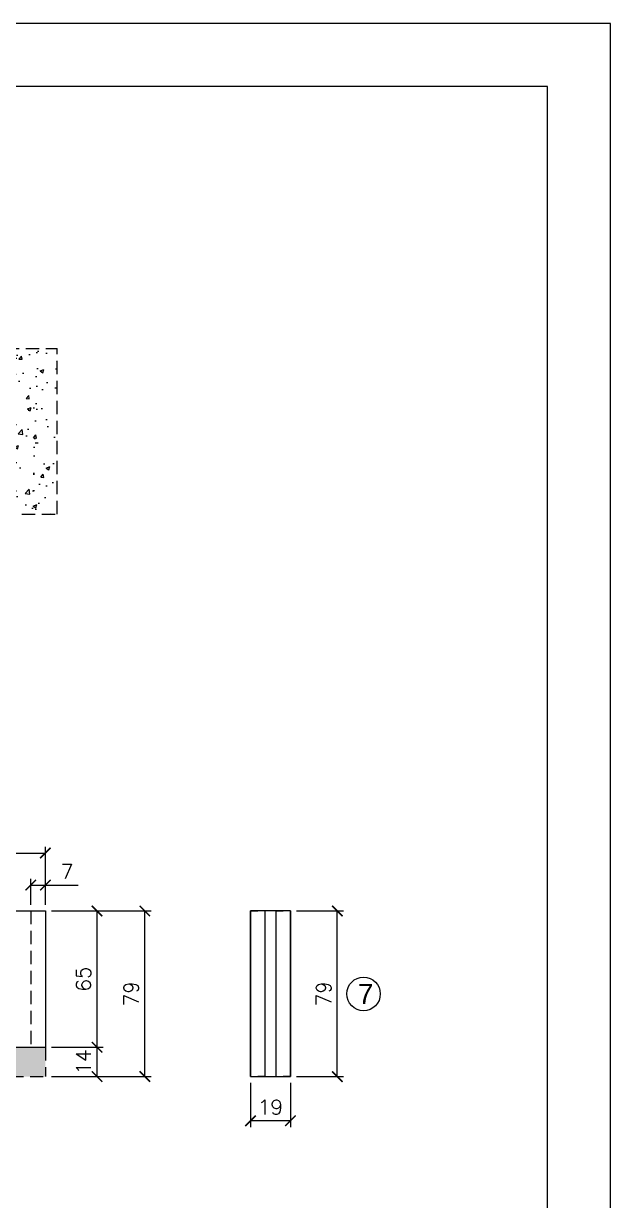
# Model space of a CAD drawing. Extents: x -23436 to 4767, y -4638 to 9755.
# Drawn here: x -17886 to -17606, y 3421 to 3982 of the extents above; entities that cross this region are included whole.
import ezdxf
from ezdxf.enums import TextEntityAlignment as Align

# ---------------------------------------------------------------- set-up
doc = ezdxf.new("R2010")
doc.units = 0
doc.header["$PDMODE"] = 2
doc.header["$PDSIZE"] = 10
doc.linetypes.add('HIDDEN', pattern=[9.525, 6.35, -3.175])
doc.layers.get('0').update_dxf_attribs({"lineweight": 13})
doc.layers.get('Defpoints').update_dxf_attribs({"lineweight": 13})
for name, color, linetype in [('Concreto', 250, 'HIDDEN'), ('Cota', 4, 'Continuous'), ('MB Logo', 255, 'Continuous'), ('Painéis', 200, 'Continuous'), ('Romaneio', 10, 'Continuous')]:
    doc.layers.add(name, color=color, linetype=linetype)
doc.layers.add('FOLHA MB', color=7, linetype='Continuous', lineweight=13)
doc.layers.add('Sarr 2.2x7', color=40, linetype='Continuous', lineweight=9)
doc.layers.add('Laje_Perimetro', color=7, linetype='Continuous', plot=False)
doc.styles.add('ARIAL', font='arial.ttf', dxfattribs={"oblique": 15, "height": 25})
doc.styles.add('ROMANS', font='romans.shx')
doc.dimstyles.new('Cota Paínel', dxfattribs={"dimtxt": 7, "dimasz": 5, "dimexe": 3, "dimexo": 3, "dimgap": 3, "dimtad": 1, "dimdec": 1, "dimzin": 12, "dimdsep": 46, "dimtxsty": 'ROMANS', "dimblk": 'ARCHTICK', "dimcen": 0, "dimclrd": 4, "dimclre": 4, "dimclrt": 1, "dimadec": 1, "dimazin": 3, "dimtfac": 1, "dimtdec": 1, "dimtmove": 0, "dimatfit": 3, "dimldrblk": 'OBLIQUE', "dimfxl": 1, "dimtolj": 1, "dimtzin": 12, "dimarcsym": 0})
pattern_1 = [(50, (0, 0), (17.931505, -1.568803), [1.875, -20.625]), (355, (0, 0), (-3.468783, 18.804803), [1.5, -16.5]), (100.45144, (1.494, -0.13), (14.462721, 17.236), [1.593505, -17.528553]), (46.1842, (0, 5), (26.681033, -4.137982), [2.8125, -30.9375]), (96.63564, (2.223, 4.655), (23.36655, 24.352965), [2.39026, -26.292844]), (351.18416, (0, 5), (23.36655, 24.352965), [2.25, -24.75]), (21, (2.5, 3.75), (14.922676, -10.065472), [1.875, -20.625]), (326, (2.5, 3.75), (6.082883, 18.128751), [1.5, -16.5]), (71.45144, (3.744, 2.911), (21.00556, 8.063279), [1.593505, -17.528553]), (37.5, (0, 0), (0.3039964, 8.3223463), [0, -16.3, 0, -16.75, 0, -16.5625]), (7.5, (0, 0), (6.5767384, 9.860293), [0, -9.55, 0, -15.925, 0, -6.3125]), (327.5, (-5.575, 0), (13.345561, -0.5638718), [0, -6.25, 0, -19.5, 0, -25.875]), (317.5, (-8.075, 0), (14.579654, 2.5026246), [0, -8.125, 0, -12.95, 0, -18.375])]

# ---------------------------------------------------------------- blocks, each defined once
blk = doc.blocks.new('A$C169d8357')
at = {"layer": 'FOLHA MB', "color": 1}
for points in [[(0, 1199.94), (0, 149.94), (1485.02, 149.94), (1485.02, 1199.94)], [(70, 1169.94), (70, 179.94), (1455.02, 179.94), (1455.02, 1169.94)]]:
    blk.add_lwpolyline(points, close=True, dxfattribs=at)
blk = doc.blocks.new('_ArchTick')
at = {"color": 0, "linetype": 'ByBlock', "const_width": 0.15}
blk.add_lwpolyline([(-0.5, -0.5), (0.5, 0.5)], dxfattribs=at)
blk = doc.blocks.new('*D510')
at = {"layer": 'Cota', "color": 4, "lineweight": -2, "transparency": 16777216}
for p, q in [((-17872.85, 3558.92), (-17848.21, 3558.92)), ((-17851.21, 3493.92), (-17851.21, 3558.92)), ((-17872.85, 3493.92), (-17848.21, 3493.92))]:
    blk.add_line(p, q, dxfattribs=at)
at = {"layer": 'Defpoints', "color": 0, "transparency": 16777216}
for p in [(-17875.85, 3558.92), (-17851.21, 3558.92), (-17875.85, 3493.92)]:
    blk.add_point(p, dxfattribs=at)
at = {"layer": 'Cota', "color": 4, "lineweight": -2, "transparency": 16777216, "xscale": 5, "yscale": 5, "zscale": 5}
for p, rotation in [((-17851.21, 3558.92), 90), ((-17851.21, 3493.92), 270)]:
    blk.add_blockref('_ArchTick', p, dxfattribs=dict(at, rotation=rotation))
at = {"layer": 'Cota', "color": 1, "transparency": 16777216, "insert": (-17857.71, 3526.42), "char_height": 7, "attachment_point": 5, "rotation": 90, "style": 'ROMANS'}
blk.add_mtext('\\A1;65', dxfattribs=at)
blk = doc.blocks.new('_OBLIQUE')
at = {"color": 0, "linetype": 'ByBlock', "lineweight": -2}
for p, q in [((0, 0), (-1, 0)), ((-0.5, -0.5), (0.5, 0.5))]:
    blk.add_line(p, q, dxfattribs=at)
blk = doc.blocks.new('*D511')
at = {"layer": 'Cota', "color": 4, "lineweight": -2, "transparency": 16777216}
for p, q in [((-17872.85, 3493.92), (-17848.21, 3493.92)), ((-17851.21, 3479.92), (-17851.21, 3493.92)), ((-17872.85, 3479.92), (-17848.21, 3479.92))]:
    blk.add_line(p, q, dxfattribs=at)
at = {"layer": 'Defpoints', "color": 0, "transparency": 16777216}
for p in [(-17875.85, 3493.92), (-17851.21, 3493.92), (-17875.85, 3479.92)]:
    blk.add_point(p, dxfattribs=at)
at = {"layer": 'Cota', "color": 4, "lineweight": -2, "transparency": 16777216, "xscale": 5, "yscale": 5, "zscale": 5}
for p, rotation in [((-17851.21, 3493.92), 90), ((-17851.21, 3479.92), 270)]:
    blk.add_blockref('_ArchTick', p, dxfattribs=dict(at, rotation=rotation))
at = {"layer": 'Cota', "color": 1, "transparency": 16777216, "insert": (-17857.71, 3486.92), "char_height": 7, "attachment_point": 5, "rotation": 90, "style": 'ROMANS'}
blk.add_mtext('\\A1;14', dxfattribs=at)
blk = doc.blocks.new('*D512')
at = {"layer": 'Cota', "color": 4, "lineweight": -2, "transparency": 16777216}
for p, q in [((-17872.85, 3558.92), (-17825.41, 3558.92)), ((-17828.41, 3479.92), (-17828.41, 3558.92)), ((-17872.85, 3479.92), (-17825.41, 3479.92))]:
    blk.add_line(p, q, dxfattribs=at)
at = {"layer": 'Defpoints', "color": 0, "transparency": 16777216}
for p in [(-17875.85, 3558.92), (-17828.41, 3558.92), (-17875.85, 3479.92)]:
    blk.add_point(p, dxfattribs=at)
at = {"layer": 'Cota', "color": 4, "lineweight": -2, "transparency": 16777216, "xscale": 5, "yscale": 5, "zscale": 5}
for p, rotation in [((-17828.41, 3558.92), 90), ((-17828.41, 3479.92), 270)]:
    blk.add_blockref('_ArchTick', p, dxfattribs=dict(at, rotation=rotation))
at = {"layer": 'Cota', "color": 1, "transparency": 16777216, "insert": (-17834.91, 3519.42), "char_height": 7, "attachment_point": 5, "rotation": 90, "style": 'ROMANS'}
blk.add_mtext('\\A1;79', dxfattribs=at)
blk = doc.blocks.new('*D515')
at = {"layer": 'Cota', "color": 4, "lineweight": -2, "transparency": 16777216}
for p, q in [((-17922.85, 3561.92), (-17922.85, 3589.57)), ((-17875.85, 3561.92), (-17875.85, 3589.57)), ((-17922.85, 3586.57), (-17875.85, 3586.57))]:
    blk.add_line(p, q, dxfattribs=at)
at = {"layer": 'Defpoints', "color": 0, "transparency": 16777216}
for p in [(-17875.85, 3586.57), (-17922.85, 3558.92), (-17875.85, 3558.92)]:
    blk.add_point(p, dxfattribs=at)
at = {"layer": 'Cota', "color": 4, "lineweight": -2, "transparency": 16777216, "xscale": 5, "yscale": 5, "zscale": 5, "rotation": 180}
blk.add_blockref('_ArchTick', (-17922.85, 3586.57), dxfattribs=at)
at = {"layer": 'Cota', "color": 4, "lineweight": -2, "transparency": 16777216, "xscale": 5, "yscale": 5, "zscale": 5}
blk.add_blockref('_ArchTick', (-17875.85, 3586.57), dxfattribs=at)
at = {"layer": 'Cota', "color": 1, "transparency": 16777216, "insert": (-17899.35, 3593.07), "char_height": 7, "attachment_point": 5, "style": 'ROMANS'}
blk.add_mtext('\\A1;47', dxfattribs=at)
blk = doc.blocks.new('*D516')
at = {"layer": 'Cota', "color": 4, "lineweight": -2, "transparency": 16777216}
for p, q in [((-17882.85, 3561.92), (-17882.85, 3574.27)), ((-17882.85, 3571.27), (-17875.85, 3571.27)), ((-17875.85, 3561.92), (-17875.85, 3574.27)), ((-17875.85, 3571.27), (-17860.19, 3571.27))]:
    blk.add_line(p, q, dxfattribs=at)
at = {"layer": 'Defpoints', "color": 0, "transparency": 16777216}
for p in [(-17875.85, 3571.27), (-17882.85, 3558.92), (-17875.85, 3558.92)]:
    blk.add_point(p, dxfattribs=at)
at = {"layer": 'Cota', "color": 4, "lineweight": -2, "transparency": 16777216, "xscale": 5, "yscale": 5, "zscale": 5, "rotation": 180}
blk.add_blockref('_ArchTick', (-17882.85, 3571.27), dxfattribs=at)
at = {"layer": 'Cota', "color": 4, "lineweight": -2, "transparency": 16777216, "xscale": 5, "yscale": 5, "zscale": 5}
blk.add_blockref('_ArchTick', (-17875.85, 3571.27), dxfattribs=at)
at = {"layer": 'Cota', "color": 1, "transparency": 16777216, "insert": (-17865.52, 3577.77), "char_height": 7, "attachment_point": 5, "style": 'ROMANS'}
blk.add_mtext('\\A1;7', dxfattribs=at)
blk = doc.blocks.new('*D523')
at = {"layer": 'Cota', "color": 4, "lineweight": -2, "transparency": 16777216}
for p, q in [((-17778.02, 3476.92), (-17778.02, 3455.85)), ((-17759.02, 3476.92), (-17759.02, 3455.85)), ((-17759.02, 3458.85), (-17778.02, 3458.85))]:
    blk.add_line(p, q, dxfattribs=at)
at = {"layer": 'Defpoints', "color": 0, "transparency": 16777216}
for p in [(-17778.02, 3479.92), (-17759.02, 3479.92), (-17778.02, 3458.85)]:
    blk.add_point(p, dxfattribs=at)
at = {"layer": 'Cota', "color": 4, "lineweight": -2, "transparency": 16777216, "xscale": 5, "yscale": 5, "zscale": 5, "rotation": 180}
blk.add_blockref('_ArchTick', (-17778.02, 3458.85), dxfattribs=at)
at = {"layer": 'Cota', "color": 4, "lineweight": -2, "transparency": 16777216, "xscale": 5, "yscale": 5, "zscale": 5}
blk.add_blockref('_ArchTick', (-17759.02, 3458.85), dxfattribs=at)
at = {"layer": 'Cota', "color": 1, "transparency": 16777216, "insert": (-17768.52, 3465.35), "char_height": 7, "attachment_point": 5, "style": 'ROMANS'}
blk.add_mtext('\\A1;19', dxfattribs=at)
blk = doc.blocks.new('*D524')
at = {"layer": 'Cota', "color": 4, "lineweight": -2, "transparency": 16777216}
for p, q in [((-17756.02, 3558.92), (-17733.64, 3558.92)), ((-17736.64, 3479.92), (-17736.64, 3558.92)), ((-17756.02, 3479.92), (-17733.64, 3479.92))]:
    blk.add_line(p, q, dxfattribs=at)
at = {"layer": 'Defpoints', "color": 0, "transparency": 16777216}
for p in [(-17759.02, 3558.92), (-17736.64, 3558.92), (-17759.02, 3479.92)]:
    blk.add_point(p, dxfattribs=at)
at = {"layer": 'Cota', "color": 4, "lineweight": -2, "transparency": 16777216, "xscale": 5, "yscale": 5, "zscale": 5}
for p, rotation in [((-17736.64, 3558.92), 90), ((-17736.64, 3479.92), 270)]:
    blk.add_blockref('_ArchTick', p, dxfattribs=dict(at, rotation=rotation))
at = {"layer": 'Cota', "color": 1, "transparency": 16777216, "insert": (-17743.14, 3519.42), "char_height": 7, "attachment_point": 5, "rotation": 90, "style": 'ROMANS'}
blk.add_mtext('\\A1;79', dxfattribs=at)

msp = doc.modelspace()

# ---------------------------------------------------------------- hatches: boundary and pattern name
at = {"layer": 'Concreto'}
h = msp.add_hatch(dxfattribs=at)
h.set_pattern_fill('AR-CONC', color=256, scale=2.5)
h.set_pattern_definition(pattern_1)
h.paths.add_polyline_path([(-17870.26, 3827.26), (-17904.26, 3827.26), (-17904.26, 3815.26), (-17904.26, 3762.26), (-17944.23, 3762.26), (-17944.23, 3748.26), (-17870.26, 3748.26)])
h = msp.add_hatch(dxfattribs=at)
h.set_pattern_fill('AR-CONC', color=256, scale=2.5)
h.set_pattern_definition(pattern_1)
h.paths.add_polyline_path([(-17922.85, 3558.92), (-17949.85, 3558.92), (-17949.85, 3541.92), (-18065.35, 3541.92), (-18065.35, 3546.92), (-18280.35, 3546.92), (-18363.35, 3546.92), (-18363.35, 3530.92), (-18092.35, 3530.92), (-18092.35, 3523.92), (-18092.35, 3479.92), (-18065.35, 3479.92), (-18065.35, 3529.92), (-18058.35, 3529.92), (-17949.85, 3529.92), (-17949.85, 3479.92), (-17875.85, 3479.92), (-17875.85, 3493.92), (-17922.85, 3493.92)])

# ---------------------------------------------------------------- linework, layer by layer
for p, q in [((-17904.26, 3827.26), (-17870.26, 3827.26)), ((-17870.26, 3748.26), (-17870.26, 3827.26)), ((-17944.23, 3748.26), (-17870.26, 3748.26)), ((-17875.85, 3493.92), (-17875.85, 3479.92)), ((-17949.85, 3479.92), (-17875.85, 3479.92))]:
    msp.add_line(p, q, dxfattribs=at)
at = {"layer": 'Laje_Perimetro'}
msp.add_lwpolyline([(-17606.38, 3982.26), (-19091.4, 3982.26), (-19091.4, 2932.26), (-17606.38, 2932.26)], close=True, dxfattribs=at)
at = {"layer": 'Painéis'}
for p, q in [((-17922.85, 3558.92), (-17875.85, 3558.92)), ((-17875.85, 3558.92), (-17875.85, 3493.92)), ((-17759.02, 3479.92), (-17759.02, 3558.92)), ((-17922.85, 3493.92), (-17875.85, 3493.92)), ((-17778.02, 3479.92), (-17759.02, 3479.92))]:
    msp.add_line(p, q, dxfattribs=at)
msp.add_lwpolyline([(-17778.02, 3479.92), (-17759.02, 3479.92), (-17759.02, 3558.92), (-17778.02, 3558.92)], close=True, dxfattribs=at)
at = {"layer": 'Romaneio'}
msp.add_circle((-17724.12, 3519.36), 8, dxfattribs=at)
at = {"layer": 'Sarr 2.2x7', "linetype": 'HIDDEN'}
msp.add_line((-17882.85, 3558.92), (-17882.85, 3493.92), dxfattribs=at)
at = {"layer": 'Sarr 2.2x7', "color": 50}
for p, q in [((-17778.02, 3479.92), (-17778.02, 3558.92)), ((-17778.02, 3558.92), (-17774.52, 3558.92)), ((-17771.02, 3558.92), (-17774.52, 3558.92)), ((-17771.02, 3479.92), (-17771.02, 3558.92)), ((-17766.02, 3558.92), (-17762.52, 3558.92)), ((-17766.02, 3558.92), (-17766.02, 3479.92)), ((-17759.02, 3558.92), (-17762.52, 3558.92)), ((-17759.02, 3558.92), (-17759.02, 3479.92)), ((-17778.02, 3479.92), (-17774.52, 3479.92)), ((-17771.02, 3479.92), (-17774.52, 3479.92)), ((-17766.02, 3479.92), (-17762.52, 3479.92)), ((-17759.02, 3479.92), (-17762.52, 3479.92))]:
    msp.add_line(p, q, dxfattribs=at)

# ---------------------------------------------------------------- block references
at = {"layer": 'MB Logo'}
msp.add_blockref('A$C169d8357', (-19091.4, 2782.32), dxfattribs=at)

# ---------------------------------------------------------------- texts
at = {"layer": 'Romaneio', "color": 0, "style": 'ARIAL'}
msp.add_text('7', height=9.6, dxfattribs=at).set_placement((-17723.12, 3519.36), align=Align.MIDDLE_CENTER)

# ---------------------------------------------------------------- dimensions: what is measured, and where the dimension line sits
at = {"layer": 'Cota'}
dim = msp.add_linear_dim(base=(-17875.85, 3586.57), p1=(-17922.85, 3558.92), p2=(-17875.85, 3558.92), dimstyle='Cota Paínel', override={"dimtmove": 1}, dxfattribs=at)
dim.commit()
dim.dimension.update_dxf_attribs({"geometry": '*D515', "text_midpoint": (-17899.35, 3593.07)})
for base, p1, p2, picture, middle in [((-17875.85, 3571.27), (-17882.85, 3558.92), (-17875.85, 3558.92), '*D516', (-17865.52, 3577.77)), ((-17778.02, 3458.85), (-17759.02, 3479.92), (-17778.02, 3479.92), '*D523', (-17768.52, 3465.35))]:
    dim = msp.add_linear_dim(base=base, p1=p1, p2=p2, dimstyle='Cota Paínel', dxfattribs=at)
    dim.commit()
    dim.dimension.update_dxf_attribs({"geometry": picture, "text_midpoint": middle})
for base, p1, p2, picture, middle in [((-17851.21, 3558.92), (-17875.85, 3493.92), (-17875.85, 3558.92), '*D510', (-17857.71, 3526.42)), ((-17828.41, 3558.92), (-17875.85, 3479.92), (-17875.85, 3558.92), '*D512', (-17834.91, 3519.42)), ((-17736.64, 3558.92), (-17759.02, 3479.92), (-17759.02, 3558.92), '*D524', (-17743.14, 3519.42))]:
    dim = msp.add_linear_dim(base=base, p1=p1, p2=p2, angle=90, dimstyle='Cota Paínel', dxfattribs=at)
    dim.commit()
    dim.dimension.update_dxf_attribs({"geometry": picture, "text_midpoint": middle})
dim = msp.add_linear_dim(base=(-17851.21, 3493.92), p1=(-17875.85, 3479.92), p2=(-17875.85, 3493.92), angle=90, dimstyle='Cota Paínel', dxfattribs=at)
dim.commit()
dim.dimension.update_dxf_attribs({"geometry": '*D511', "text_midpoint": (-17851.21, 3486.92), "dimtype": 160})

doc.saveas('drawing.dxf')
